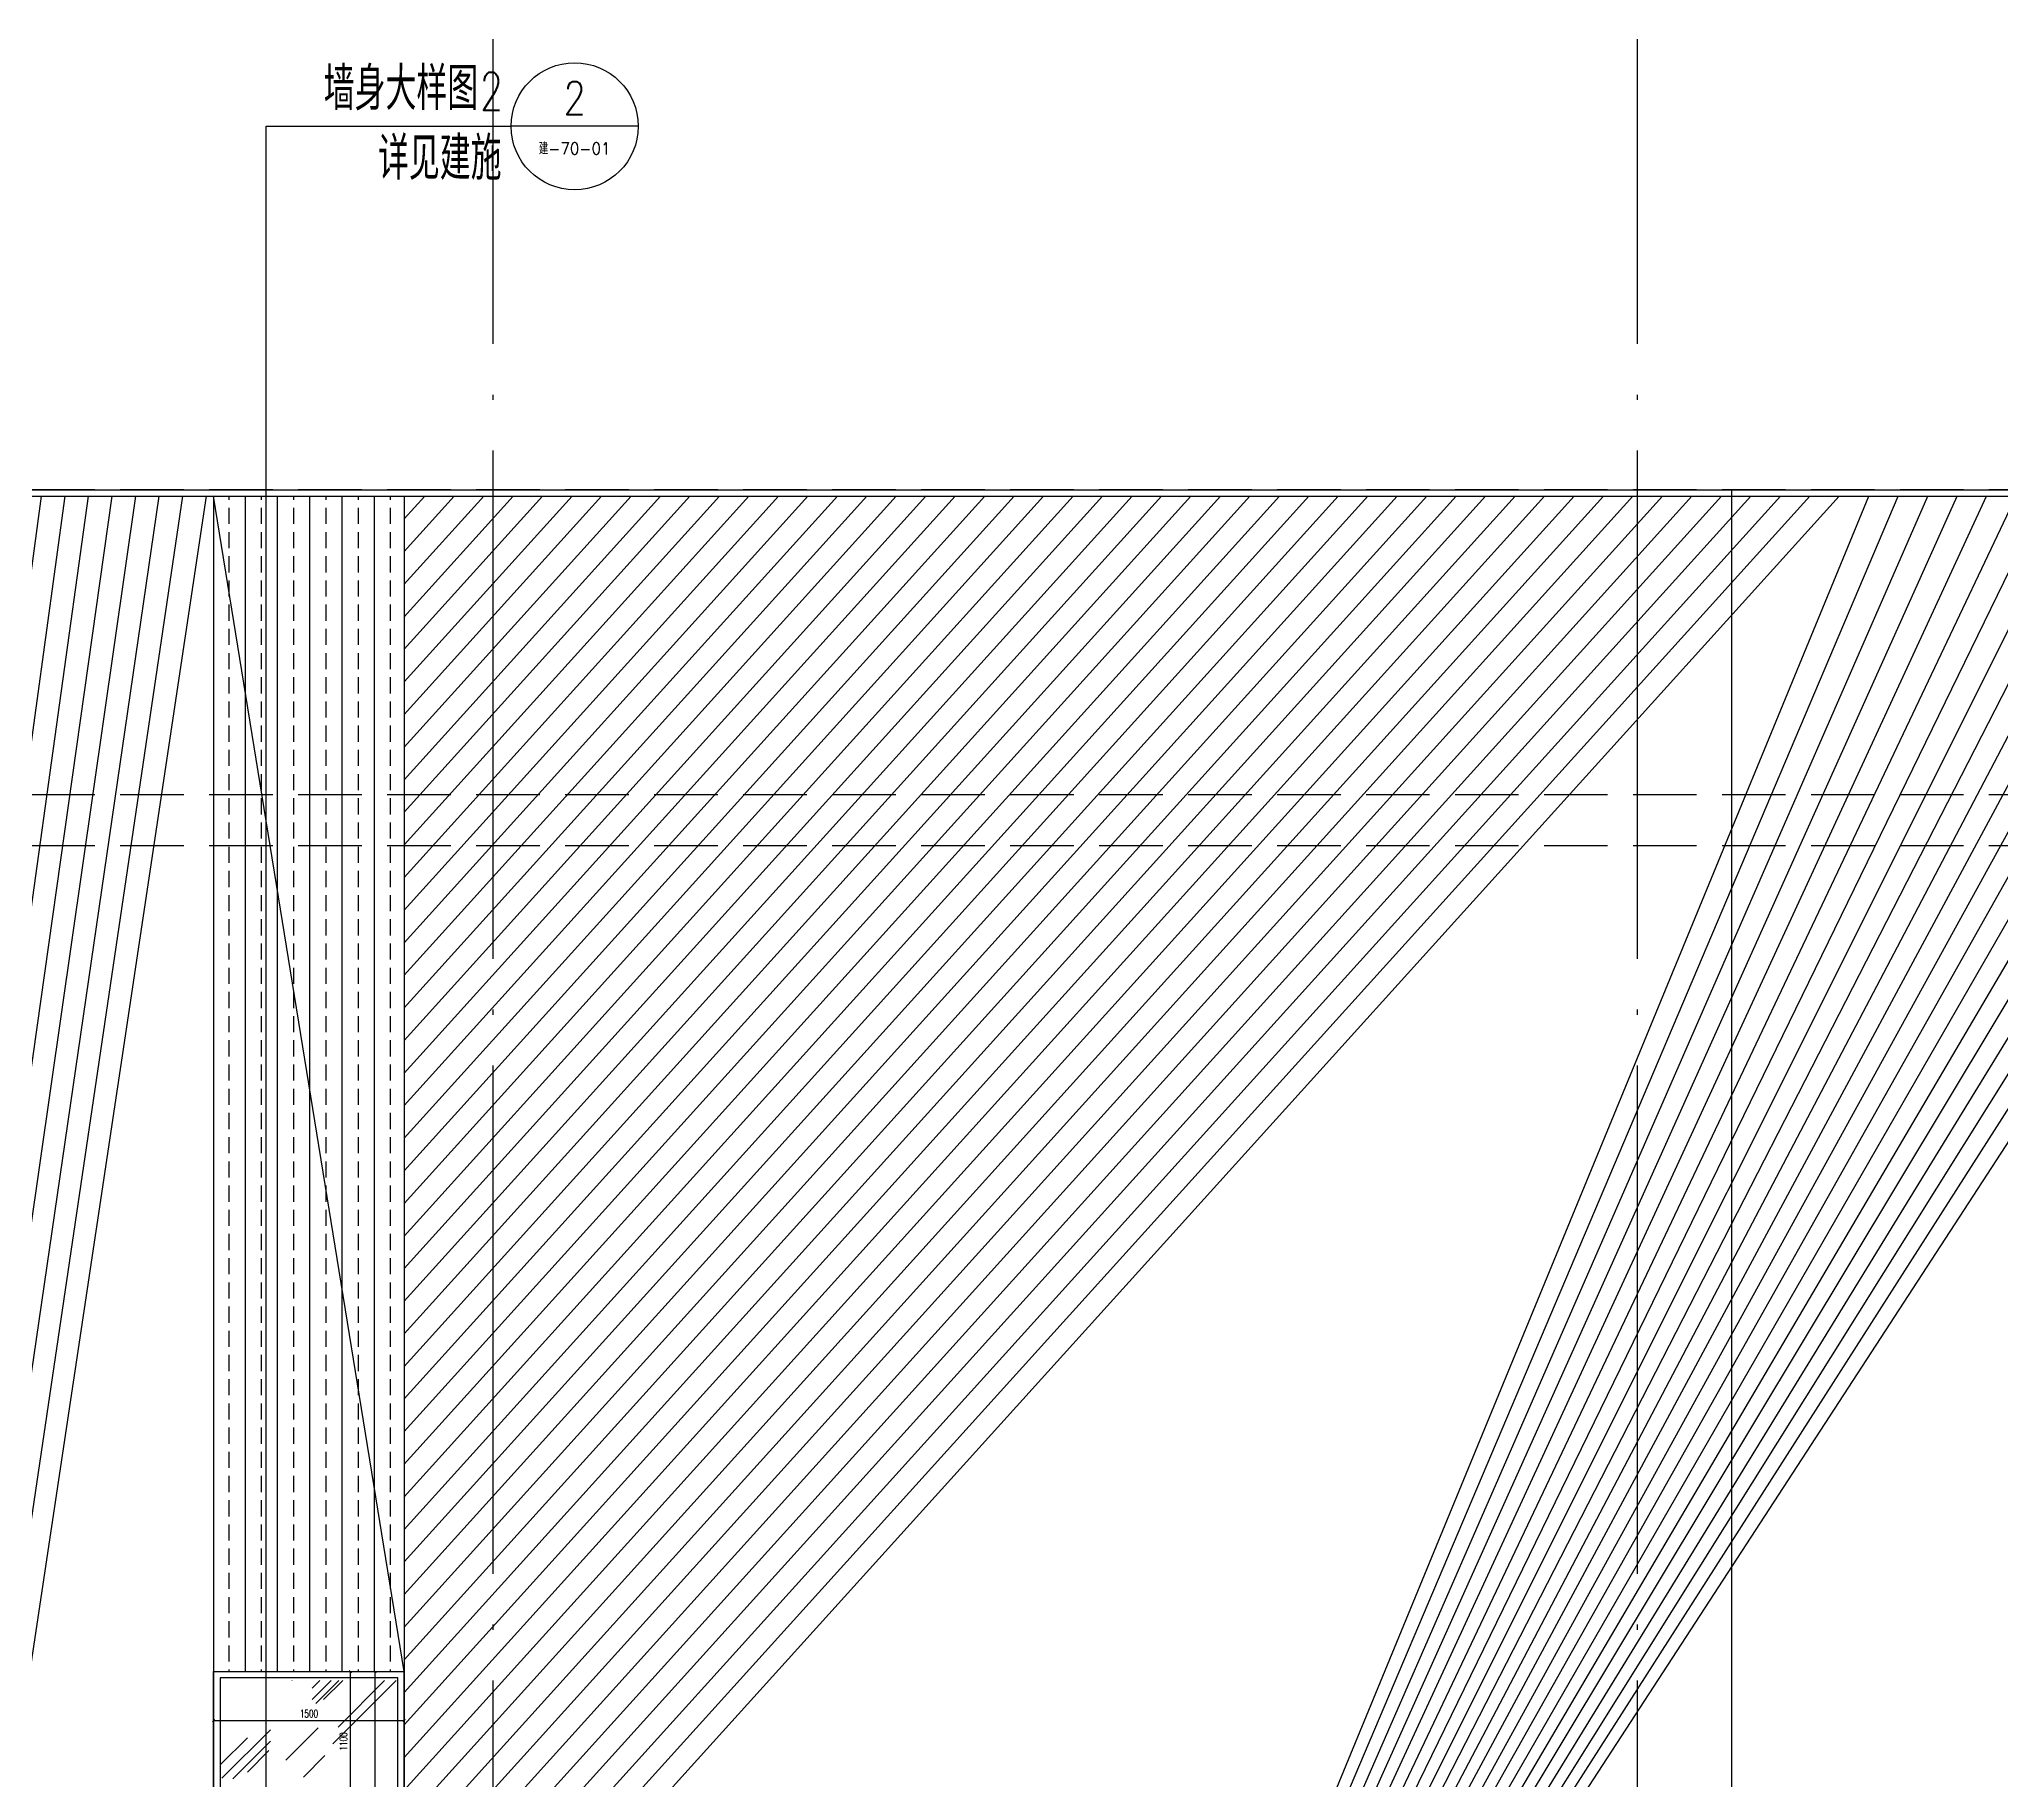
# Model space of a CAD drawing. Extents: x -4210259 to 293730, y -7499 to 868879.
# Drawn here: x -780131 to -764701, y 524786 to 538485 of the extents above; entities that cross this region are included whole.
import ezdxf
from ezdxf.enums import TextEntityAlignment as Align

# ---------------------------------------------------------------- set-up
doc = ezdxf.new("R2010")
doc.units = 0
doc.header["$LTSCALE"] = 1000
doc.header["$MEASUREMENT"] = 0
doc.linetypes.add('__DASH', pattern=[0.35, 0.25, -0.1])
doc.linetypes.add('DOTE', pattern=[2.4200000000000004, 2, -0.2, 0.02, -0.2])
doc.layers.get('Defpoints').update_dxf_attribs({"color": 210})
for name, color, linetype in [('A-AXIS-DOTE', 14, 'DOTE'), ('A-AXIS-SYMB', 3, 'Continuous'), ('A-HATCH-2', 251, 'Continuous'), ('A-LIN-V', 9, 'Continuous'), ('A-WINDOW', 140, 'Continuous'), ('A-门窗表显示尺寸', 160, 'Continuous'), ('AS-WALL', 40, 'Continuous'), ('PUB_TEXT', 7, 'Continuous')]:
    doc.layers.add(name, color=color, linetype=linetype)
doc.layers.add('A-WALL-HATCH', color=8, linetype='Continuous', lineweight=13)
doc.styles.add('_TCH_DIM', font='SIMPLEX', dxfattribs={"bigfont": 'GBCBIG'})
doc.styles.add('_TCH_DIM_T3', font='SIMPLEX', dxfattribs={"width": 0.7058823529411765, "bigfont": 'GBCBIG'})
doc.styles.add('A-DIM_T3', font='SIMPLEX', dxfattribs={"width": 0.7058823529411765, "bigfont": 'GBCBIG'})
doc.dimstyles.new('_TCH_ARCH&&20', dxfattribs={"dimtxt": 59.5, "dimasz": 20, "dimexe": 20, "dimexo": 20, "dimgap": 25.25, "dimtad": 1, "dimdec": 0, "dimzin": 0, "dimdsep": 46, "dimtxsty": '_TCH_DIM_T3', "dimblk": 'ARCHTICK', "dimcen": 0.09, "dimclrt": 7, "dimazin": 2, "dimtfac": 1, "dimtdec": 0, "dimtix": 1, "dimtmove": 2, "dimatfit": 3, "dimfxl": 0, "dimtolj": 1, "dimtzin": 0, "dimarcsym": 0})
doc.dimstyles.new('A-DIM&&20', dxfattribs={"dimtxt": 59.5, "dimasz": 20, "dimexe": 20, "dimexo": 20, "dimgap": 25.25, "dimtad": 1, "dimdec": 0, "dimzin": 0, "dimdsep": 46, "dimtxsty": 'A-DIM_T3', "dimblk": 'ARCHTICK', "dimcen": 0.09, "dimclrt": 7, "dimazin": 2, "dimtfac": 1, "dimtdec": 0, "dimtix": 1, "dimtmove": 2, "dimatfit": 3, "dimfxl": 0, "dimtolj": 1, "dimtzin": 0, "dimarcsym": 0})

# ---------------------------------------------------------------- blocks, each defined once
blk = doc.blocks.new('_ArchTick')
at = {"color": 0, "linetype": 'ByBlock', "const_width": 0.4}
blk.add_lwpolyline([(-0.5, -0.5), (0.5, 0.5)], dxfattribs=at)
blk = doc.blocks.new('*D1228')
at = {"layer": 'A-门窗表显示尺寸', "color": 0, "lineweight": -2}
for p, q in [((-1802664.319735164, 520137.4520265377), (-1802494.319735164, 520137.4520265377)), ((-1802514.319735164, 519937.4520265377), (-1802514.319735164, 520137.4520265377)), ((-1802664.319735164, 519937.4520265377), (-1802494.319735164, 519937.4520265377))]:
    blk.add_line(p, q, dxfattribs=at)
at = {"layer": 'Defpoints', "color": 0}
for p in [(-1802684.319735164, 520137.4520265377), (-1802514.319735164, 520137.4520265377), (-1802684.319735164, 519937.4520265377)]:
    blk.add_point(p, dxfattribs=at)
at = {"layer": 'A-门窗表显示尺寸', "color": 0, "lineweight": -2, "xscale": 20, "yscale": 20, "zscale": 20}
for p, rotation in [((-1802514.319735164, 520137.4520265377), 90), ((-1802514.319735164, 519937.4520265377), 270)]:
    blk.add_blockref('_ArchTick', p, dxfattribs=dict(at, rotation=rotation))
at = {"layer": 'A-门窗表显示尺寸', "color": 7, "insert": (-1802569.319735163, 520037.4520265381), "char_height": 59.5, "attachment_point": 5, "rotation": 90, "style": '_TCH_DIM_T3'}
blk.add_mtext('\\A1;200', dxfattribs=at)
blk = doc.blocks.new('*D1229')
at = {"layer": 'A-门窗表显示尺寸', "color": 0, "lineweight": -2}
for p, q in [((-1802664.319735164, 521237.4520265376), (-1802494.319735164, 521237.4520265376)), ((-1802514.319735164, 520137.4520265377), (-1802514.319735164, 521237.4520265376)), ((-1802664.319735164, 520137.4520265377), (-1802494.319735164, 520137.4520265377))]:
    blk.add_line(p, q, dxfattribs=at)
at = {"layer": 'Defpoints', "color": 0}
for p in [(-1802684.319735164, 521237.4520265376), (-1802514.319735164, 521237.4520265376), (-1802684.319735164, 520137.4520265377)]:
    blk.add_point(p, dxfattribs=at)
at = {"layer": 'A-门窗表显示尺寸', "color": 0, "lineweight": -2, "xscale": 20, "yscale": 20, "zscale": 20}
for p, rotation in [((-1802514.319735164, 521237.4520265376), 90), ((-1802514.319735164, 520137.4520265377), 270)]:
    blk.add_blockref('_ArchTick', p, dxfattribs=dict(at, rotation=rotation))
at = {"layer": 'A-门窗表显示尺寸', "color": 7, "insert": (-1802569.319735163, 520687.4520265381), "char_height": 59.5, "attachment_point": 5, "rotation": 90, "style": '_TCH_DIM_T3'}
blk.add_mtext('\\A1;1100', dxfattribs=at)
blk = doc.blocks.new('*D1230')
at = {"layer": 'A-门窗表显示尺寸', "color": 0, "lineweight": -2}
for p, q in [((-1802664.319735164, 522337.4520265376), (-1802494.319735164, 522337.4520265376)), ((-1802514.319735164, 521237.4520265376), (-1802514.319735164, 522337.4520265376)), ((-1802664.319735164, 521237.4520265376), (-1802494.319735164, 521237.4520265376))]:
    blk.add_line(p, q, dxfattribs=at)
at = {"layer": 'Defpoints', "color": 0}
for p in [(-1802684.319735164, 522337.4520265376), (-1802514.319735164, 522337.4520265376), (-1802684.319735164, 521237.4520265376)]:
    blk.add_point(p, dxfattribs=at)
at = {"layer": 'A-门窗表显示尺寸', "color": 0, "lineweight": -2, "xscale": 20, "yscale": 20, "zscale": 20}
for p, rotation in [((-1802514.319735164, 522337.4520265376), 90), ((-1802514.319735164, 521237.4520265376), 270)]:
    blk.add_blockref('_ArchTick', p, dxfattribs=dict(at, rotation=rotation))
at = {"layer": 'A-门窗表显示尺寸', "color": 7, "insert": (-1802569.319735163, 521787.452026538), "char_height": 59.5, "attachment_point": 5, "rotation": 90, "style": '_TCH_DIM_T3'}
blk.add_mtext('\\A1;1100', dxfattribs=at)
blk = doc.blocks.new('*D1231')
at = {"layer": 'A-门窗表显示尺寸', "color": 0, "lineweight": -2}
for p, q in [((-1802664.319735164, 523437.4520265376), (-1802494.319735164, 523437.4520265376)), ((-1802514.319735164, 522337.4520265376), (-1802514.319735164, 523437.4520265376)), ((-1802664.319735164, 522337.4520265376), (-1802494.319735164, 522337.4520265376))]:
    blk.add_line(p, q, dxfattribs=at)
at = {"layer": 'Defpoints', "color": 0}
for p in [(-1802684.319735164, 523437.4520265376), (-1802514.319735164, 523437.4520265376), (-1802684.319735164, 522337.4520265376)]:
    blk.add_point(p, dxfattribs=at)
at = {"layer": 'A-门窗表显示尺寸', "color": 0, "lineweight": -2, "xscale": 20, "yscale": 20, "zscale": 20}
for p, rotation in [((-1802514.319735164, 523437.4520265376), 90), ((-1802514.319735164, 522337.4520265376), 270)]:
    blk.add_blockref('_ArchTick', p, dxfattribs=dict(at, rotation=rotation))
at = {"layer": 'A-门窗表显示尺寸', "color": 7, "insert": (-1802569.319735163, 522887.452026538), "char_height": 59.5, "attachment_point": 5, "rotation": 90, "style": '_TCH_DIM_T3'}
blk.add_mtext('\\A1;1100', dxfattribs=at)
blk = doc.blocks.new('*D1232')
at = {"layer": 'A-门窗表显示尺寸', "color": 0, "lineweight": -2}
for p, q in [((-1802664.319735164, 524537.4520265376), (-1802494.319735164, 524537.4520265376)), ((-1802514.319735164, 523437.4520265376), (-1802514.319735164, 524537.4520265376)), ((-1802664.319735164, 523437.4520265376), (-1802494.319735164, 523437.4520265376))]:
    blk.add_line(p, q, dxfattribs=at)
at = {"layer": 'Defpoints', "color": 0}
for p in [(-1802684.319735164, 524537.4520265376), (-1802514.319735164, 524537.4520265376), (-1802684.319735164, 523437.4520265376)]:
    blk.add_point(p, dxfattribs=at)
at = {"layer": 'A-门窗表显示尺寸', "color": 0, "lineweight": -2, "xscale": 20, "yscale": 20, "zscale": 20}
for p, rotation in [((-1802514.319735164, 524537.4520265376), 90), ((-1802514.319735164, 523437.4520265376), 270)]:
    blk.add_blockref('_ArchTick', p, dxfattribs=dict(at, rotation=rotation))
at = {"layer": 'A-门窗表显示尺寸', "color": 7, "insert": (-1802569.319735163, 523987.452026538), "char_height": 59.5, "attachment_point": 5, "rotation": 90, "style": '_TCH_DIM_T3'}
blk.add_mtext('\\A1;1100', dxfattribs=at)
blk = doc.blocks.new('*D1233')
at = {"layer": 'A-门窗表显示尺寸', "color": 0, "lineweight": -2}
for p, q in [((-1802664.319735164, 525637.4520265376), (-1802494.319735164, 525637.4520265376)), ((-1802514.319735164, 524537.4520265376), (-1802514.319735164, 525637.4520265376)), ((-1802664.319735164, 524537.4520265376), (-1802494.319735164, 524537.4520265376))]:
    blk.add_line(p, q, dxfattribs=at)
at = {"layer": 'Defpoints', "color": 0}
for p in [(-1802684.319735164, 525637.4520265376), (-1802514.319735164, 525637.4520265376), (-1802684.319735164, 524537.4520265376)]:
    blk.add_point(p, dxfattribs=at)
at = {"layer": 'A-门窗表显示尺寸', "color": 0, "lineweight": -2, "xscale": 20, "yscale": 20, "zscale": 20}
for p, rotation in [((-1802514.319735164, 525637.4520265376), 90), ((-1802514.319735164, 524537.4520265376), 270)]:
    blk.add_blockref('_ArchTick', p, dxfattribs=dict(at, rotation=rotation))
at = {"layer": 'A-门窗表显示尺寸', "color": 7, "insert": (-1802569.319735163, 525087.452026538), "char_height": 59.5, "attachment_point": 5, "rotation": 90, "style": '_TCH_DIM_T3'}
blk.add_mtext('\\A1;1100', dxfattribs=at)
blk = doc.blocks.new('*D1234')
at = {"layer": 'A-门窗表显示尺寸', "color": 0, "lineweight": -2}
for p, q in [((-1802644.319735164, 525637.4520265376), (-1802300.000000076, 525637.4520265376)), ((-1802320.000000076, 517237.4520265394), (-1802320.000000076, 525637.4520265376)), ((-1802644.319735164, 517237.4520265394), (-1802300.000000076, 517237.4520265394))]:
    blk.add_line(p, q, dxfattribs=at)
at = {"layer": 'Defpoints', "color": 0}
for p in [(-1802664.319735164, 525637.4520265376), (-1802320.000000076, 525637.4520265376), (-1802664.319735164, 517237.4520265394)]:
    blk.add_point(p, dxfattribs=at)
at = {"layer": 'A-门窗表显示尺寸', "color": 0, "lineweight": -2, "xscale": 20, "yscale": 20, "zscale": 20}
for p, rotation in [((-1802320.000000076, 525637.4520265376), 90), ((-1802320.000000076, 517237.4520265394), 270)]:
    blk.add_blockref('_ArchTick', p, dxfattribs=dict(at, rotation=rotation))
at = {"layer": 'A-门窗表显示尺寸', "color": 7, "insert": (-1802375.000000076, 521437.4520265389), "char_height": 59.5, "attachment_point": 5, "rotation": 90, "style": '_TCH_DIM_T3'}
blk.add_mtext('\\A1;8400', dxfattribs=at)
blk = doc.blocks.new('*D1235')
at = {"layer": 'A-门窗表显示尺寸', "color": 0, "lineweight": -2}
for p, q in [((-1803590.399681424, 525102.5479734626), (-1803590.399681424, 525272.0383787705)), ((-1802090.399681419, 525102.5479734626), (-1802090.399681419, 525272.0383787705)), ((-1803590.399681424, 525252.0383787705), (-1802090.399681419, 525252.0383787705))]:
    blk.add_line(p, q, dxfattribs=at)
at = {"layer": 'Defpoints', "color": 0}
for p in [(-1802090.399681419, 525252.0383787705), (-1803590.399681424, 525082.5479734626), (-1802090.399681419, 525082.5479734626)]:
    blk.add_point(p, dxfattribs=at)
at = {"layer": 'A-门窗表显示尺寸', "color": 0, "lineweight": -2, "xscale": 20, "yscale": 20, "zscale": 20, "rotation": 180}
blk.add_blockref('_ArchTick', (-1803590.399681424, 525252.0383787705), dxfattribs=at)
at = {"layer": 'A-门窗表显示尺寸', "color": 0, "lineweight": -2, "xscale": 20, "yscale": 20, "zscale": 20}
blk.add_blockref('_ArchTick', (-1802090.399681419, 525252.0383787705), dxfattribs=at)
at = {"layer": 'A-门窗表显示尺寸', "color": 7, "insert": (-1802840.399681421, 525307.0383787705), "char_height": 59.5, "attachment_point": 5, "style": 'A-DIM_T3'}
blk.add_mtext('\\A1;1500', dxfattribs=at)
blk = doc.blocks.new('C1454')
at = {"layer": 'A-HATCH-2'}
h = blk.add_hatch(dxfattribs=at)
h.set_pattern_fill('ANSI38', color=256, scale=50)
h.set_pattern_definition([(45, (0, 0), (-56.12660075668221, 56.12660075668221), []), (135, (0, 0), (-168.3798022700466, 56.12660075668222), [198.4375, -119.0625])])
h.paths.add_polyline_path([(-1803590.3996815, 520137.4520265375), (-1802090.399681419, 520137.4520265375), (-1802090.399681419, 519937.4520265375), (-1803590.3996815, 519937.4520265375)])
at = {"layer": 'A-WALL-HATCH'}
h = blk.add_hatch(dxfattribs=at)
h.set_pattern_fill('玻璃2', color=256, scale=100)
h.set_pattern_definition([(45, (2950370.000000008, 40.00000002526212), (0, 1527.350647362943), [600, -360, 600, -360, 240, -523.28157]), (45, (2950340.000000008, 70.00000002526212), (0, 1527.350647362943), [480, -600, 360, -360, 420, -463.28157]), (45, (2950340.000000008, 160.0000000252621), (0, 1527.350647362943), [360, -720, 240, -360, 540, -463.28157]), (45, (2950430.000000008, 70.00000002526212), (0, 1527.350647362943), [360, -720, 300, -1303.2815]), (45, (2950520.000000008, 160.0000000252621), (0, 1527.350647362943), [180, -900, 120, -1483.2815]), (45, (2950370.000000008, 310.0000000252621), (0, 1527.350647362943), [120, -900, 120, -480, 300, -763.28157]), (45, (2950910.000000008, 220.0000000252621), (0, 1527.350647362943), [600, -900, 720, -475.28157]), (45, (2950910.000000008, 130.0000000252621), (0, 1527.350647362943), [840, -600, 900, -355.28157]), (45, (2951060.000000008, 250.0000000252621), (0, -1697.056274847714), [600, -840, 480, -763.28157]), (45, (2950970.000000008, 430.0000000252621), (0, 1527.350647362943), [300, -1200, 360, -823.28157]), (45, (2951150.000000008, 340.0000000252621), (0, 1527.350647362943), [240, -1200, 240, -1003.2815])])
h.paths.add_polyline_path([(-1803540.399681425, 523867.4520265374), (-1802140.399681419, 523867.4520265374), (-1802140.399681419, 525567.4520265374), (-1803540.399681425, 525567.4520265374)])
h = blk.add_hatch(dxfattribs=at)
h.set_pattern_fill('玻璃2', color=256, scale=100)
h.set_pattern_definition([(45, (2950370.000000008, -1779.999999974738), (0, 1527.350647362943), [600, -360, 600, -360, 240, -523.28157]), (45, (2950340.000000008, -1749.999999974738), (0, 1527.350647362943), [480, -600, 360, -360, 420, -463.28157]), (45, (2950340.000000008, -1659.999999974738), (0, 1527.350647362943), [360, -720, 240, -360, 540, -463.28157]), (45, (2950430.000000008, -1749.999999974738), (0, 1527.350647362943), [360, -720, 300, -1303.2815]), (45, (2950520.000000008, -1659.999999974738), (0, 1527.350647362943), [180, -900, 120, -1483.2815]), (45, (2950370.000000008, -1509.999999974738), (0, 1527.350647362943), [120, -900, 120, -480, 300, -763.28157]), (45, (2950910.000000008, -1599.999999974738), (0, 1527.350647362943), [600, -900, 720, -475.28157]), (45, (2950910.000000008, -1689.999999974738), (0, 1527.350647362943), [840, -600, 900, -355.28157]), (45, (2951060.000000008, -1569.999999974738), (0, -1697.056274847714), [600, -840, 480, -763.28157]), (45, (2950970.000000008, -1389.999999974738), (0, 1527.350647362943), [300, -1200, 360, -823.28157]), (45, (2951150.000000008, -1479.999999974738), (0, 1527.350647362943), [240, -1200, 240, -1003.2815])])
h.paths.add_polyline_path([(-1802140.399681419, 522332.4520265374), (-1803540.399681425, 522332.4520265374), (-1803540.399681425, 522047.4520265374), (-1802140.399681419, 522047.4520265374)])
h.paths.add_polyline_path([(-1803540.399681425, 522382.4520265374), (-1802140.399681419, 522382.4520265374), (-1802140.399681419, 523847.4520265374), (-1803540.399681425, 523847.4520265374)])
h = blk.add_hatch(dxfattribs=at)
h.set_pattern_fill('玻璃2', color=256, scale=100)
h.set_pattern_definition([(45, (2950370.000000008, -3594.999999974738), (0, 1527.350647362943), [600, -360, 600, -360, 240, -523.28157]), (45, (2950340.000000008, -3564.999999974738), (0, 1527.350647362943), [480, -600, 360, -360, 420, -463.28157]), (45, (2950340.000000008, -3474.999999974738), (0, 1527.350647362943), [360, -720, 240, -360, 540, -463.28157]), (45, (2950430.000000008, -3564.999999974738), (0, 1527.350647362943), [360, -720, 300, -1303.2815]), (45, (2950520.000000008, -3474.999999974738), (0, 1527.350647362943), [180, -900, 120, -1483.2815]), (45, (2950370.000000008, -3324.999999974738), (0, 1527.350647362943), [120, -900, 120, -480, 300, -763.28157]), (45, (2950910.000000008, -3414.999999974738), (0, 1527.350647362943), [600, -900, 720, -475.28157]), (45, (2950910.000000008, -3504.999999974738), (0, 1527.350647362943), [840, -600, 900, -355.28157]), (45, (2951060.000000008, -3384.999999974738), (0, -1697.056274847714), [600, -840, 480, -763.28157]), (45, (2950970.000000008, -3204.999999974738), (0, 1527.350647362943), [300, -1200, 360, -823.28157]), (45, (2951150.000000008, -3294.999999974738), (0, 1527.350647362943), [240, -1200, 240, -1003.2815])])
h.paths.add_polyline_path([(-1803540.399681425, 520232.4520265374), (-1802140.399681419, 520232.4520265374), (-1802140.399681419, 522032.4520265374), (-1803540.399681425, 522032.4520265374)])
at = {"layer": 'A-LIN-V'}
for p, q in [((-1803590.399681425, 525637.4520265374), (-1802090.399681419, 525637.4520265374)), ((-1803590.3996815, 520137.4520265375), (-1802190.399681494, 520137.4520265375))]:
    blk.add_line(p, q, dxfattribs=at)
at = {"layer": 'A-WALL-HATCH'}
blk.add_line((-1802314.319735163, 519937.4520265375), (-1802314.319735163, 520137.4520265375), dxfattribs=at)
at = {"layer": 'A-WINDOW'}
for p, q in [((-1803590.399681424, 520117.4520265375), (-1803590.399681424, 525637.4520265374)), ((-1803590.399681425, 525637.4520265374), (-1802090.399681419, 525637.4520265374)), ((-1802090.399681419, 520117.4520265375), (-1802090.399681419, 525637.4520265374)), ((-1803590.399681425, 520137.4520265375), (-1802090.399681419, 520137.4520265375))]:
    blk.add_line(p, q, dxfattribs=at)
for points in [[(-1803540.399681014, 524562.4520265374), (-1802140.399681009, 524562.4520265374), (-1802140.399681419, 525587.4520265374), (-1803540.399681425, 525587.4520265374)], [(-1803540.399681014, 523462.4520265374), (-1802140.399681009, 523462.4520265374), (-1802140.399681009, 524512.4520265374), (-1803540.399681014, 524512.4520265374)], [(-1803540.399681014, 522362.4520265374), (-1802140.399681009, 522362.4520265374), (-1802140.399681009, 523412.4520265374), (-1803540.399681014, 523412.4520265374)], [(-1803540.399681015, 522312.4520265374), (-1803540.399681015, 521262.4520265374), (-1802140.399681009, 521262.4520265374), (-1802140.399681009, 522312.4520265374)], [(-1803540.399681425, 520187.4520265374), (-1802140.399681419, 520187.4520265374), (-1802140.399681009, 521212.4520265374), (-1803540.399681015, 521212.4520265374)], [(-1803590.3996815, 520137.4520265375), (-1802090.399681419, 520137.4520265375), (-1802090.399681419, 519937.4520265375), (-1803590.3996815, 519937.4520265375)]]:
    blk.add_lwpolyline(points, close=True, dxfattribs=at)
at = {"layer": 'A-门窗表显示尺寸'}
for p1, p2, distance, dimstyle, picture, middle in [((-1802684.319735163, 524537.4520265374), (-1802684.319735163, 525637.4520265374), -169.99999999883585, '_TCH_ARCH&&20', '*D1233', (-1802569.319735163, 525087.452026538)), ((-1802664.319735163, 517237.4520265392), (-1802664.319735163, 525637.4520265374), -344.31973508698866, '_TCH_ARCH&&20', '*D1234', (-1802375.000000076, 521437.4520265389)), ((-1803590.399681424, 525082.5479734626), (-1802090.399681419, 525082.5479734626), 169.49040530784987, 'A-DIM&&20', '*D1235', (-1802840.399681421, 525307.0383787705)), ((-1802684.319735163, 523437.4520265374), (-1802684.319735163, 524537.4520265374), -169.99999999883585, '_TCH_ARCH&&20', '*D1232', (-1802569.319735163, 523987.452026538)), ((-1802684.319735163, 522337.4520265374), (-1802684.319735163, 523437.4520265374), -169.99999999883585, '_TCH_ARCH&&20', '*D1231', (-1802569.319735163, 522887.452026538)), ((-1802684.319735163, 521237.4520265374), (-1802684.319735163, 522337.4520265374), -169.99999999883585, '_TCH_ARCH&&20', '*D1230', (-1802569.319735163, 521787.452026538)), ((-1802684.319735163, 520137.4520265375), (-1802684.319735163, 521237.4520265374), -169.99999999883585, '_TCH_ARCH&&20', '*D1229', (-1802569.319735163, 520687.4520265381)), ((-1802684.319735163, 519937.4520265375), (-1802684.319735163, 520137.4520265375), -169.99999999883585, '_TCH_ARCH&&20', '*D1228', (-1802569.319735163, 520037.4520265381))]:
    dim = blk.add_aligned_dim(p1=p1, p2=p2, distance=distance, dimstyle=dimstyle, dxfattribs=at)
    dim.commit()
    dim.dimension.update_dxf_attribs({"geometry": picture, "text_midpoint": middle})

msp = doc.modelspace()

# ---------------------------------------------------------------- hatches: boundary and pattern name
at = {"layer": 'A-HATCH-2'}
h = msp.add_hatch(dxfattribs=at)
h.set_pattern_fill('ANSI31', color=256, scale=150, angle=135)
h.set_pattern_definition([(90, (-40599568146.95641, -3384804562.000004), (-238.125, -1.848892746611746e-30), [])])
h.paths.add_polyline_path([(-778759.332342701, 517237.4520265287), (-781059.3323832983, 517237.4520265211), (-781059.3323832983, 519637.4520265403), (-801959.332383297, 519637.4520265403), (-801959.3323832955, 517237.4520265404), (-781059.3323832885, 517237.4520265288), (-804259.3323699827, 517237.4520265209), (-804259.332369983, 534887.4520265249), (-778759.3323427013, 534887.4520265249)])
h = msp.add_hatch(dxfattribs=at)
h.set_pattern_fill('ANSI33', color=256, scale=80, angle=45)
h.set_pattern_definition([(90, (0, 0), (-254, 0), []), (90, (127.0000548563661, 127.0000548563661), (-254, 0), [127, -63.5])])
h.paths.add_polyline_path([(-778759.3323429537, 525637.4520265122), (-777259.3323428736, 525637.4520265122), (-777259.3323428736, 534887.452026525), (-778759.3323429537, 534887.452026525)])
h = msp.add_hatch(dxfattribs=at)
h.set_pattern_fill('ANSI31', color=256, scale=150, angle=135)
h.set_pattern_definition([(90, (-40599583741.43156, -3384804562.000004), (-238.125, -1.848892746611746e-30), [])])
h.paths.add_polyline_path([(-745359.3325523962, 534887.4520265313), (-777259.3323626942, 534887.4520265185), (-777259.3323626935, 517237.4520265372), (-774559.1687588235, 517237.4520265126), (-774559.1687588235, 522237.4520265063), (-769559.1687588105, 522237.4520265063), (-769559.1687588105, 517237.4520265064), (-769340, 517237.4520265249), (-767059.3323832853, 517237.4520265267), (-745359.3325523962, 517237.452026523), (-745359.3325523962, 519629.9999999999), (-745659.3324537943, 519637.4520265246), (-745659.3324537943, 518437.4520265257), (-763334.3153678237, 518412.4520265196), (-763334.3153678237, 517237.4520265145), (-764283.4534580025, 517237.4520265145), (-764283.4534580025, 519637.4520265246), (-745359.3325523962, 519629.9999999999)])

# ---------------------------------------------------------------- linework, layer by layer
at = {"layer": 'A-AXIS-DOTE', "ltscale": 2}
for p, q in [((-776559.3323832982, 511887.4520265246), (-776559.3323832984, 538485.0684404817)), ((-767559.3323832984, 511887.4520265246), (-767559.3323832984, 538485.0684404817))]:
    msp.add_line(p, q, dxfattribs=at)
at = {"layer": 'A-AXIS-DOTE', "linetype": '__DASH', "ltscale": 2}
for p, q in [((-738393.4841132975, 534937.452026525), (-910418.469349959, 534937.4520265246)), ((-738393.4841132975, 532537.452026525), (-910418.469349959, 532537.4520265246)), ((-738393.4841132975, 532137.452026525), (-910418.469349959, 532137.4520265246))]:
    msp.add_line(p, q, dxfattribs=at)
at = {"layer": 'A-AXIS-SYMB', "color": 1}
for p, q in [((-778346.9893772891, 537800), (-776419.6004793609, 537800)), ((-778346.9893772891, 516769.9999999997), (-778346.9893772891, 537800)), ((-775419.6004793609, 537800), (-776419.6004793609, 537800))]:
    msp.add_line(p, q, dxfattribs=at)
msp.add_circle((-775919.6004793609, 537800), 500, dxfattribs=at)
at = {"layer": 'A-LIN-V'}
for p, q in [((-903359.3323865014, 534937.4520265249), (-745359.3325523962, 534937.4520265249)), ((-903359.3323865014, 534887.4520265249), (-745359.3325523962, 534887.4520265249)), ((-778759.3323427013, 534887.4520265003), (-778759.3323427011, 516937.4520264999)), ((-777259.332362694, 534887.4520265003), (-777259.3323626939, 516937.4520264998)), ((-766818.2008310709, 534937.452026525), (-766818.2008310709, 516937.4520265246))]:
    msp.add_line(p, q, dxfattribs=at)
msp.add_lwpolyline([(-766818.2008322689, 534887.4520265249), (-766818.2008322689, 517237.4520265246)], dxfattribs=at)
at = {"layer": 'AS-WALL'}
msp.add_lwpolyline([(-777259.3323626939, 525637.4520265375), (-777259.3323626939, 525637.4520265375), (-778759.3323429535, 534887.452026525)], dxfattribs=at)

# ---------------------------------------------------------------- block references
at = {"layer": 'A-LIN-V'}
msp.add_blockref('C1454', (1024831.067318725, 1.164153218269348e-10), dxfattribs=at)

# ---------------------------------------------------------------- texts
at = {"layer": 'PUB_TEXT', "color": 1, "style": '_TCH_DIM'}
for s, p in [('墙身大样图', (-777893.3238836162, 537927.340425532)), ('详见建施', (-777466.6217559567, 537378.5106382979))]:
    msp.add_text(s, height=337.5886524822695, dxfattribs=at).set_placement(p)
at = {"layer": 'PUB_TEXT', "color": 1, "style": '_TCH_DIM', "width": 0.7058823529411765}
msp.add_text('2', height=297.5, dxfattribs=at).set_placement((-776664.6004793609, 537927.340425532))
at = {"layer": 'PUB_TEXT', "color": 1, "style": '_TCH_DIM'}
msp.add_text('2', height=261.0066557545837, dxfattribs=at).set_placement((-776006.6026979458, 537892.5463113787), (-775832.598260776, 537892.5463113787), align=Align.FIT)
at = {"layer": 'PUB_TEXT', "color": 1, "style": '_TCH_DIM', "width": 0.94773519163745}
msp.add_text('建-70-01', height=95.03337927038666, dxfattribs=at).set_placement((-776200.7980518212, 537577.6062501032), (-775638.4029069006, 537577.6062501032), align=Align.FIT)

doc.saveas('drawing.dxf')
